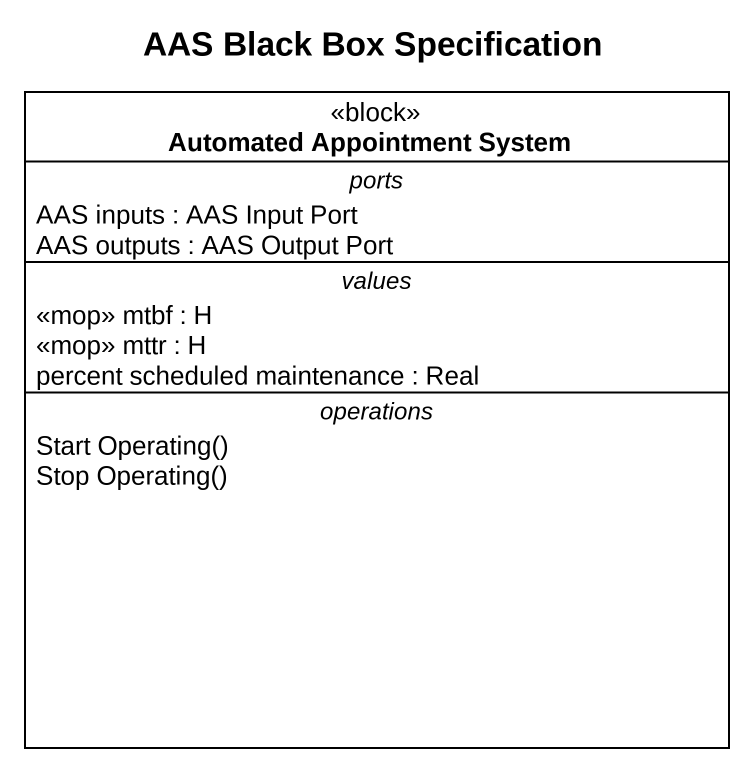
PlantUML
@startuml
title AAS Black Box Specification
hide circle
hide empty members
class "Automated Appointment System" as Automated_Appointment_System <<block>> {
  -- ports --
  AAS inputs : AAS Input Port
  AAS outputs : AAS Output Port
  -- values --
  <<mop>> mtbf : H
  <<mop>> mttr : H
  percent scheduled maintenance : Real
  -- operations --
  Start Operating()
  Stop Operating()
}
@enduml
